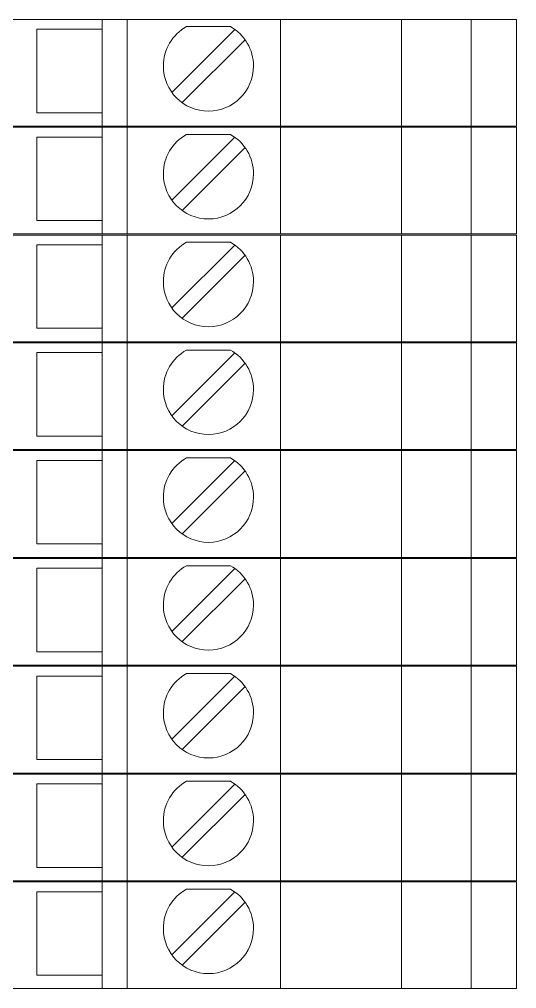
# Model space of a CAD drawing. Header units: millimetres. Extents: x 4962 to 7449, y 754 to 2938.
# Drawn here: x 5346.79 to 5370.79, y 2147.79 to 2194.54 of the extents above; entities that cross this region are included whole.
import ezdxf

# ---------------------------------------------------------------- set-up
doc = ezdxf.new("R2010")
doc.units = ezdxf.units.MM
doc.layers.add('000-PI-ORMAR', color=2, linetype='Continuous')

msp = doc.modelspace()

# ---------------------------------------------------------------- linework, layer by layer
at = {"layer": '000-PI-ORMAR', "color": 0, "linetype": 'ByBlock', "lineweight": 0}
for p, q in [((5342.792, 2194.543), (5350.792, 2194.543)), ((5350.792, 2194.543), (5350.792, 2194.543)), ((5350.792, 2194.543), (5351.992, 2194.543)), ((5350.792, 2194.543), (5350.792, 2189.393)), ((5351.992, 2194.543), (5359.392, 2194.543)), ((5351.992, 2194.543), (5351.992, 2189.393)), ((5359.392, 2194.543), (5361.966, 2194.543)), ((5359.392, 2194.543), (5359.392, 2189.393)), ((5364.474, 2194.543), (5361.966, 2194.543)), ((5362.792, 2194.543), (5362.792, 2194.543)), ((5363.092, 2194.543), (5363.092, 2194.543)), ((5363.992, 2194.543), (5363.992, 2194.543)), ((5364.858, 2194.543), (5364.474, 2194.543)), ((5364.858, 2194.543), (5367, 2194.543)), ((5365.231, 2194.543), (5365.231, 2189.393)), ((5366.542, 2194.543), (5366.542, 2194.543)), ((5367, 2194.543), (5368.592, 2194.543)), ((5368.592, 2194.543), (5368.592, 2194.543)), ((5368.592, 2194.543), (5369.792, 2194.543)), ((5368.592, 2194.543), (5368.592, 2189.393)), ((5369.292, 2194.543), (5369.292, 2194.543)), ((5369.792, 2194.543), (5369.792, 2194.543)), ((5369.792, 2194.543), (5370.109, 2194.543)), ((5370.792, 2194.543), (5370.109, 2194.543)), ((5370.792, 2194.543), (5370.792, 2194.543)), ((5370.792, 2194.543), (5370.792, 2189.393)), ((5347.642, 2190.043), (5347.642, 2194.068)), ((5347.642, 2194.068), (5350.792, 2194.068)), ((5347.642, 2194.068), (5347.642, 2194.068)), ((5350.792, 2194.068), (5350.792, 2194.068)), ((5357.187, 2194.059), (5354.152, 2191.023)), ((5354.858, 2194.193), (5354.858, 2194.193)), ((5356.976, 2194.193), (5354.858, 2194.193)), ((5356.976, 2194.193), (5356.976, 2194.193)), ((5357.187, 2194.059), (5357.187, 2194.059)), ((5351.992, 2193.593), (5351.992, 2190.993)), ((5351.992, 2193.593), (5351.992, 2193.593)), ((5354.647, 2190.528), (5357.682, 2193.564)), ((5357.682, 2193.564), (5357.682, 2193.564)), ((5351.992, 2190.993), (5351.992, 2190.993)), ((5354.152, 2191.023), (5354.152, 2191.023)), ((5354.647, 2190.528), (5354.647, 2190.528)), ((5350.792, 2190.043), (5347.642, 2190.043)), ((5347.642, 2190.043), (5347.642, 2190.043)), ((5350.792, 2190.043), (5350.792, 2190.043)), ((5342.792, 2189.393), (5350.792, 2189.393)), ((5342.792, 2189.343), (5350.792, 2189.343)), ((5350.792, 2189.393), (5351.992, 2189.393)), ((5350.792, 2189.393), (5350.792, 2189.393)), ((5350.792, 2189.343), (5350.792, 2189.343)), ((5350.792, 2189.343), (5351.992, 2189.343)), ((5350.792, 2189.343), (5350.792, 2184.193)), ((5351.992, 2189.393), (5359.392, 2189.393)), ((5351.992, 2189.343), (5359.392, 2189.343)), ((5351.992, 2189.343), (5351.992, 2184.193)), ((5359.392, 2189.393), (5361.966, 2189.393)), ((5359.392, 2189.343), (5361.966, 2189.343)), ((5359.392, 2189.343), (5359.392, 2184.193)), ((5361.966, 2189.393), (5364.474, 2189.393)), ((5364.474, 2189.343), (5361.966, 2189.343)), ((5362.792, 2189.343), (5362.792, 2189.343)), ((5363.092, 2189.393), (5363.092, 2189.393)), ((5363.092, 2189.343), (5363.092, 2189.343)), ((5363.992, 2189.393), (5363.992, 2189.393)), ((5363.992, 2189.343), (5363.992, 2189.343)), ((5364.474, 2189.393), (5364.858, 2189.393)), ((5364.858, 2189.343), (5364.474, 2189.343)), ((5364.858, 2189.393), (5367, 2189.393)), ((5364.858, 2189.343), (5367, 2189.343)), ((5365.231, 2189.343), (5365.231, 2184.193)), ((5366.542, 2189.393), (5366.542, 2189.393)), ((5366.542, 2189.343), (5366.542, 2189.343)), ((5367, 2189.393), (5368.592, 2189.393)), ((5367, 2189.343), (5368.592, 2189.343)), ((5368.592, 2189.393), (5369.792, 2189.393)), ((5368.592, 2189.393), (5368.592, 2189.393)), ((5368.592, 2189.343), (5368.592, 2189.343)), ((5368.592, 2189.343), (5369.792, 2189.343)), ((5368.592, 2189.343), (5368.592, 2184.193)), ((5369.292, 2189.343), (5369.292, 2189.343)), ((5369.792, 2189.393), (5370.109, 2189.393)), ((5369.792, 2189.393), (5369.792, 2189.393)), ((5369.792, 2189.343), (5369.792, 2189.343)), ((5369.792, 2189.343), (5370.109, 2189.343)), ((5370.792, 2189.393), (5370.109, 2189.393)), ((5370.792, 2189.343), (5370.109, 2189.343)), ((5370.792, 2189.393), (5370.792, 2189.393)), ((5370.792, 2189.343), (5370.792, 2189.343)), ((5370.792, 2189.343), (5370.792, 2184.193)), ((5347.642, 2184.843), (5347.642, 2188.868)), ((5347.642, 2188.868), (5350.792, 2188.868)), ((5347.642, 2188.868), (5347.642, 2188.868)), ((5350.792, 2188.868), (5350.792, 2188.868)), ((5357.187, 2188.859), (5354.152, 2185.823)), ((5354.858, 2188.993), (5354.858, 2188.993)), ((5356.976, 2188.993), (5354.858, 2188.993)), ((5356.976, 2188.993), (5356.976, 2188.993)), ((5357.187, 2188.859), (5357.187, 2188.859)), ((5351.992, 2188.393), (5351.992, 2185.793)), ((5351.992, 2188.393), (5351.992, 2188.393)), ((5354.647, 2185.328), (5357.682, 2188.364)), ((5357.682, 2188.364), (5357.682, 2188.364)), ((5351.992, 2185.793), (5351.992, 2185.793)), ((5354.152, 2185.823), (5354.152, 2185.823)), ((5354.647, 2185.328), (5354.647, 2185.328)), ((5350.792, 2184.843), (5347.642, 2184.843)), ((5347.642, 2184.843), (5347.642, 2184.843)), ((5350.792, 2184.843), (5350.792, 2184.843)), ((5342.792, 2184.193), (5350.792, 2184.193)), ((5350.792, 2184.193), (5351.992, 2184.193)), ((5350.792, 2184.193), (5350.792, 2184.193)), ((5351.992, 2184.193), (5359.392, 2184.193)), ((5359.392, 2184.193), (5361.966, 2184.193)), ((5361.966, 2184.193), (5364.474, 2184.193)), ((5363.092, 2184.193), (5363.092, 2184.193)), ((5363.992, 2184.193), (5363.992, 2184.193)), ((5364.474, 2184.193), (5364.858, 2184.193)), ((5364.858, 2184.193), (5367, 2184.193)), ((5366.542, 2184.193), (5366.542, 2184.193)), ((5367, 2184.193), (5368.592, 2184.193)), ((5368.592, 2184.193), (5369.792, 2184.193)), ((5368.592, 2184.193), (5368.592, 2184.193)), ((5369.792, 2184.193), (5370.109, 2184.193)), ((5369.792, 2184.193), (5369.792, 2184.193)), ((5370.792, 2184.193), (5370.109, 2184.193)), ((5370.792, 2184.193), (5370.792, 2184.193)), ((5342.792, 2184.143), (5350.792, 2184.143)), ((5350.792, 2184.143), (5350.792, 2184.143)), ((5350.792, 2184.143), (5351.992, 2184.143)), ((5350.792, 2184.143), (5350.792, 2178.993)), ((5351.992, 2184.143), (5359.392, 2184.143)), ((5351.992, 2184.143), (5351.992, 2178.993)), ((5354.858, 2183.793), (5354.858, 2183.793)), ((5356.976, 2183.793), (5354.858, 2183.793)), ((5356.976, 2183.793), (5356.976, 2183.793)), ((5359.392, 2184.143), (5361.966, 2184.143)), ((5359.392, 2184.143), (5359.392, 2178.993)), ((5364.474, 2184.143), (5361.966, 2184.143)), ((5362.792, 2184.143), (5362.792, 2184.143)), ((5363.092, 2184.143), (5363.092, 2184.143)), ((5363.992, 2184.143), (5363.992, 2184.143)), ((5364.858, 2184.143), (5364.474, 2184.143)), ((5364.858, 2184.143), (5367, 2184.143)), ((5365.231, 2184.143), (5365.231, 2178.993)), ((5366.542, 2184.143), (5366.542, 2184.143)), ((5367, 2184.143), (5368.592, 2184.143)), ((5368.592, 2184.143), (5368.592, 2184.143)), ((5368.592, 2184.143), (5369.792, 2184.143)), ((5368.592, 2184.143), (5368.592, 2178.993)), ((5369.292, 2184.143), (5369.292, 2184.143)), ((5369.792, 2184.143), (5369.792, 2184.143)), ((5369.792, 2184.143), (5370.109, 2184.143)), ((5370.792, 2184.143), (5370.109, 2184.143)), ((5370.792, 2184.143), (5370.792, 2184.143)), ((5370.792, 2184.143), (5370.792, 2178.993)), ((5347.642, 2179.643), (5347.642, 2183.668)), ((5347.642, 2183.668), (5350.792, 2183.668)), ((5347.642, 2183.668), (5347.642, 2183.668)), ((5350.792, 2183.668), (5350.792, 2183.668)), ((5357.187, 2183.659), (5354.152, 2180.623)), ((5357.187, 2183.659), (5357.187, 2183.659)), ((5351.992, 2183.193), (5351.992, 2180.593)), ((5351.992, 2183.193), (5351.992, 2183.193)), ((5354.647, 2180.128), (5357.682, 2183.164)), ((5357.682, 2183.164), (5357.682, 2183.164)), ((5351.992, 2180.593), (5351.992, 2180.593)), ((5354.152, 2180.623), (5354.152, 2180.623)), ((5354.647, 2180.128), (5354.647, 2180.128)), ((5350.792, 2179.643), (5347.642, 2179.643)), ((5347.642, 2179.643), (5347.642, 2179.643)), ((5350.792, 2179.643), (5350.792, 2179.643)), ((5342.792, 2178.993), (5350.792, 2178.993)), ((5342.792, 2178.943), (5350.792, 2178.943)), ((5350.792, 2178.993), (5351.992, 2178.993)), ((5350.792, 2178.993), (5350.792, 2178.993)), ((5350.792, 2178.943), (5350.792, 2178.943)), ((5350.792, 2178.943), (5351.992, 2178.943)), ((5350.792, 2178.943), (5350.792, 2173.793)), ((5351.992, 2178.993), (5359.392, 2178.993)), ((5351.992, 2178.943), (5359.392, 2178.943)), ((5351.992, 2178.943), (5351.992, 2173.793)), ((5354.858, 2178.593), (5354.858, 2178.593)), ((5356.976, 2178.593), (5354.858, 2178.593)), ((5356.976, 2178.593), (5356.976, 2178.593)), ((5359.392, 2178.993), (5361.966, 2178.993)), ((5359.392, 2178.943), (5361.966, 2178.943)), ((5359.392, 2178.943), (5359.392, 2173.793)), ((5361.966, 2178.993), (5364.474, 2178.993)), ((5364.474, 2178.943), (5361.966, 2178.943)), ((5362.792, 2178.943), (5362.792, 2178.943)), ((5363.092, 2178.993), (5363.092, 2178.993)), ((5363.092, 2178.943), (5363.092, 2178.943)), ((5363.992, 2178.993), (5363.992, 2178.993)), ((5363.992, 2178.943), (5363.992, 2178.943)), ((5364.474, 2178.993), (5364.858, 2178.993)), ((5364.858, 2178.943), (5364.474, 2178.943)), ((5364.858, 2178.993), (5367, 2178.993)), ((5364.858, 2178.943), (5367, 2178.943)), ((5365.231, 2178.943), (5365.231, 2173.793)), ((5366.542, 2178.993), (5366.542, 2178.993)), ((5366.542, 2178.943), (5366.542, 2178.943)), ((5367, 2178.993), (5368.592, 2178.993)), ((5367, 2178.943), (5368.592, 2178.943)), ((5368.592, 2178.993), (5369.792, 2178.993)), ((5368.592, 2178.993), (5368.592, 2178.993)), ((5368.592, 2178.943), (5368.592, 2178.943)), ((5368.592, 2178.943), (5369.792, 2178.943)), ((5368.592, 2178.943), (5368.592, 2173.793)), ((5369.292, 2178.943), (5369.292, 2178.943)), ((5369.792, 2178.993), (5370.109, 2178.993)), ((5369.792, 2178.993), (5369.792, 2178.993)), ((5369.792, 2178.943), (5369.792, 2178.943)), ((5369.792, 2178.943), (5370.109, 2178.943)), ((5370.792, 2178.993), (5370.109, 2178.993)), ((5370.792, 2178.943), (5370.109, 2178.943)), ((5370.792, 2178.993), (5370.792, 2178.993)), ((5370.792, 2178.943), (5370.792, 2178.943)), ((5370.792, 2178.943), (5370.792, 2173.793)), ((5347.642, 2174.443), (5347.642, 2178.468)), ((5347.642, 2178.468), (5350.792, 2178.468)), ((5347.642, 2178.468), (5347.642, 2178.468)), ((5350.792, 2178.468), (5350.792, 2178.468)), ((5357.187, 2178.459), (5354.152, 2175.423)), ((5357.187, 2178.459), (5357.187, 2178.459)), ((5351.992, 2177.993), (5351.992, 2175.393)), ((5351.992, 2177.993), (5351.992, 2177.993)), ((5354.647, 2174.928), (5357.682, 2177.964)), ((5357.682, 2177.964), (5357.682, 2177.964)), ((5351.992, 2175.393), (5351.992, 2175.393)), ((5354.152, 2175.423), (5354.152, 2175.423)), ((5354.647, 2174.928), (5354.647, 2174.928)), ((5350.792, 2174.443), (5347.642, 2174.443)), ((5347.642, 2174.443), (5347.642, 2174.443)), ((5350.792, 2174.443), (5350.792, 2174.443)), ((5342.792, 2173.793), (5350.792, 2173.793)), ((5342.792, 2173.743), (5350.792, 2173.743)), ((5350.792, 2173.793), (5351.992, 2173.793)), ((5350.792, 2173.793), (5350.792, 2173.793)), ((5350.792, 2173.743), (5350.792, 2173.743)), ((5350.792, 2173.743), (5351.992, 2173.743)), ((5350.792, 2173.743), (5350.792, 2168.593)), ((5351.992, 2173.793), (5359.392, 2173.793)), ((5351.992, 2173.743), (5359.392, 2173.743)), ((5351.992, 2173.743), (5351.992, 2168.593)), ((5359.392, 2173.793), (5361.966, 2173.793)), ((5359.392, 2173.743), (5361.966, 2173.743)), ((5359.392, 2173.743), (5359.392, 2168.593)), ((5361.966, 2173.793), (5364.474, 2173.793)), ((5364.474, 2173.743), (5361.966, 2173.743)), ((5362.792, 2173.743), (5362.792, 2173.743)), ((5363.092, 2173.793), (5363.092, 2173.793)), ((5363.092, 2173.743), (5363.092, 2173.743)), ((5363.992, 2173.793), (5363.992, 2173.793)), ((5363.992, 2173.743), (5363.992, 2173.743)), ((5364.474, 2173.793), (5364.858, 2173.793)), ((5364.858, 2173.743), (5364.474, 2173.743)), ((5364.858, 2173.793), (5367, 2173.793)), ((5364.858, 2173.743), (5367, 2173.743)), ((5365.231, 2173.743), (5365.231, 2168.593)), ((5366.542, 2173.793), (5366.542, 2173.793)), ((5366.542, 2173.743), (5366.542, 2173.743)), ((5367, 2173.793), (5368.592, 2173.793)), ((5367, 2173.743), (5368.592, 2173.743)), ((5368.592, 2173.793), (5369.792, 2173.793)), ((5368.592, 2173.793), (5368.592, 2173.793)), ((5368.592, 2173.743), (5368.592, 2173.743)), ((5368.592, 2173.743), (5369.792, 2173.743)), ((5368.592, 2173.743), (5368.592, 2168.593)), ((5369.292, 2173.743), (5369.292, 2173.743)), ((5369.792, 2173.793), (5370.109, 2173.793)), ((5369.792, 2173.793), (5369.792, 2173.793)), ((5369.792, 2173.743), (5369.792, 2173.743)), ((5369.792, 2173.743), (5370.109, 2173.743)), ((5370.792, 2173.793), (5370.109, 2173.793)), ((5370.792, 2173.743), (5370.109, 2173.743)), ((5370.792, 2173.793), (5370.792, 2173.793)), ((5370.792, 2173.743), (5370.792, 2173.743)), ((5370.792, 2173.743), (5370.792, 2168.593)), ((5347.642, 2169.243), (5347.642, 2173.268)), ((5347.642, 2173.268), (5350.792, 2173.268)), ((5347.642, 2173.268), (5347.642, 2173.268)), ((5350.792, 2173.268), (5350.792, 2173.268)), ((5357.187, 2173.259), (5354.152, 2170.223)), ((5354.858, 2173.393), (5354.858, 2173.393)), ((5356.976, 2173.393), (5354.858, 2173.393)), ((5356.976, 2173.393), (5356.976, 2173.393)), ((5357.187, 2173.259), (5357.187, 2173.259)), ((5351.992, 2172.793), (5351.992, 2170.193)), ((5351.992, 2172.793), (5351.992, 2172.793)), ((5354.647, 2169.728), (5357.682, 2172.764)), ((5357.682, 2172.764), (5357.682, 2172.764)), ((5351.992, 2170.193), (5351.992, 2170.193)), ((5354.152, 2170.223), (5354.152, 2170.223)), ((5354.647, 2169.728), (5354.647, 2169.728)), ((5350.792, 2169.243), (5347.642, 2169.243)), ((5347.642, 2169.243), (5347.642, 2169.243)), ((5350.792, 2169.243), (5350.792, 2169.243)), ((5342.792, 2168.593), (5350.792, 2168.593)), ((5342.792, 2168.543), (5350.792, 2168.543)), ((5350.792, 2168.593), (5351.992, 2168.593)), ((5350.792, 2168.593), (5350.792, 2168.593)), ((5350.792, 2168.543), (5350.792, 2168.543)), ((5350.792, 2168.543), (5351.992, 2168.543)), ((5350.792, 2168.543), (5350.792, 2163.393)), ((5351.992, 2168.593), (5359.392, 2168.593)), ((5351.992, 2168.543), (5359.392, 2168.543)), ((5351.992, 2168.543), (5351.992, 2163.393)), ((5359.392, 2168.593), (5361.966, 2168.593)), ((5359.392, 2168.543), (5361.966, 2168.543)), ((5359.392, 2168.543), (5359.392, 2163.393)), ((5361.966, 2168.593), (5364.474, 2168.593)), ((5364.474, 2168.543), (5361.966, 2168.543)), ((5362.792, 2168.543), (5362.792, 2168.543)), ((5363.092, 2168.593), (5363.092, 2168.593)), ((5363.092, 2168.543), (5363.092, 2168.543)), ((5363.992, 2168.593), (5363.992, 2168.593)), ((5363.992, 2168.543), (5363.992, 2168.543)), ((5364.474, 2168.593), (5364.858, 2168.593)), ((5364.858, 2168.543), (5364.474, 2168.543)), ((5364.858, 2168.593), (5367, 2168.593)), ((5364.858, 2168.543), (5367, 2168.543)), ((5365.231, 2168.543), (5365.231, 2163.393)), ((5366.542, 2168.593), (5366.542, 2168.593)), ((5366.542, 2168.543), (5366.542, 2168.543)), ((5367, 2168.593), (5368.592, 2168.593)), ((5367, 2168.543), (5368.592, 2168.543)), ((5368.592, 2168.593), (5369.792, 2168.593)), ((5368.592, 2168.593), (5368.592, 2168.593)), ((5368.592, 2168.543), (5368.592, 2168.543)), ((5368.592, 2168.543), (5369.792, 2168.543)), ((5368.592, 2168.543), (5368.592, 2163.393)), ((5369.292, 2168.543), (5369.292, 2168.543)), ((5369.792, 2168.593), (5370.109, 2168.593)), ((5369.792, 2168.593), (5369.792, 2168.593)), ((5369.792, 2168.543), (5369.792, 2168.543)), ((5369.792, 2168.543), (5370.109, 2168.543)), ((5370.792, 2168.593), (5370.109, 2168.593)), ((5370.792, 2168.543), (5370.109, 2168.543)), ((5370.792, 2168.593), (5370.792, 2168.593)), ((5370.792, 2168.543), (5370.792, 2168.543)), ((5370.792, 2168.543), (5370.792, 2163.393)), ((5347.642, 2164.043), (5347.642, 2168.068)), ((5347.642, 2168.068), (5350.792, 2168.068)), ((5347.642, 2168.068), (5347.642, 2168.068)), ((5350.792, 2168.068), (5350.792, 2168.068)), ((5357.187, 2168.059), (5354.152, 2165.023)), ((5354.858, 2168.193), (5354.858, 2168.193)), ((5356.976, 2168.193), (5354.858, 2168.193)), ((5356.976, 2168.193), (5356.976, 2168.193)), ((5357.187, 2168.059), (5357.187, 2168.059)), ((5351.992, 2167.593), (5351.992, 2164.993)), ((5351.992, 2167.593), (5351.992, 2167.593)), ((5354.647, 2164.528), (5357.682, 2167.564)), ((5357.682, 2167.564), (5357.682, 2167.564)), ((5351.992, 2164.993), (5351.992, 2164.993)), ((5354.152, 2165.023), (5354.152, 2165.023)), ((5354.647, 2164.528), (5354.647, 2164.528)), ((5350.792, 2164.043), (5347.642, 2164.043)), ((5347.642, 2164.043), (5347.642, 2164.043)), ((5350.792, 2164.043), (5350.792, 2164.043)), ((5342.792, 2163.393), (5350.792, 2163.393)), ((5342.792, 2163.343), (5350.792, 2163.343)), ((5350.792, 2163.393), (5351.992, 2163.393)), ((5350.792, 2163.393), (5350.792, 2163.393)), ((5350.792, 2163.343), (5350.792, 2163.343)), ((5350.792, 2163.343), (5351.992, 2163.343)), ((5350.792, 2163.343), (5350.792, 2158.193)), ((5351.992, 2163.393), (5359.392, 2163.393)), ((5351.992, 2163.343), (5359.392, 2163.343)), ((5351.992, 2163.343), (5351.992, 2158.193)), ((5359.392, 2163.393), (5361.966, 2163.393)), ((5359.392, 2163.343), (5361.966, 2163.343)), ((5359.392, 2163.343), (5359.392, 2158.193)), ((5361.966, 2163.393), (5364.474, 2163.393)), ((5364.474, 2163.343), (5361.966, 2163.343)), ((5362.792, 2163.343), (5362.792, 2163.343)), ((5363.092, 2163.393), (5363.092, 2163.393)), ((5363.092, 2163.343), (5363.092, 2163.343)), ((5363.992, 2163.393), (5363.992, 2163.393)), ((5363.992, 2163.343), (5363.992, 2163.343)), ((5364.474, 2163.393), (5364.858, 2163.393)), ((5364.858, 2163.343), (5364.474, 2163.343)), ((5364.858, 2163.393), (5367, 2163.393)), ((5364.858, 2163.343), (5367, 2163.343)), ((5365.231, 2163.343), (5365.231, 2158.193)), ((5366.542, 2163.393), (5366.542, 2163.393)), ((5366.542, 2163.343), (5366.542, 2163.343)), ((5367, 2163.393), (5368.592, 2163.393)), ((5367, 2163.343), (5368.592, 2163.343)), ((5368.592, 2163.393), (5369.792, 2163.393)), ((5368.592, 2163.393), (5368.592, 2163.393)), ((5368.592, 2163.343), (5368.592, 2163.343)), ((5368.592, 2163.343), (5369.792, 2163.343)), ((5368.592, 2163.343), (5368.592, 2158.193)), ((5369.292, 2163.343), (5369.292, 2163.343)), ((5369.792, 2163.393), (5370.109, 2163.393)), ((5369.792, 2163.393), (5369.792, 2163.393)), ((5369.792, 2163.343), (5369.792, 2163.343)), ((5369.792, 2163.343), (5370.109, 2163.343)), ((5370.792, 2163.393), (5370.109, 2163.393)), ((5370.792, 2163.343), (5370.109, 2163.343)), ((5370.792, 2163.393), (5370.792, 2163.393)), ((5370.792, 2163.343), (5370.792, 2163.343)), ((5370.792, 2163.343), (5370.792, 2158.193)), ((5347.642, 2158.843), (5347.642, 2162.868)), ((5347.642, 2162.868), (5350.792, 2162.868)), ((5347.642, 2162.868), (5347.642, 2162.868)), ((5350.792, 2162.868), (5350.792, 2162.868)), ((5357.187, 2162.859), (5354.152, 2159.823)), ((5354.858, 2162.993), (5354.858, 2162.993)), ((5356.976, 2162.993), (5354.858, 2162.993)), ((5356.976, 2162.993), (5356.976, 2162.993)), ((5357.187, 2162.859), (5357.187, 2162.859)), ((5351.992, 2162.393), (5351.992, 2159.793)), ((5351.992, 2162.393), (5351.992, 2162.393)), ((5354.647, 2159.328), (5357.682, 2162.364)), ((5357.682, 2162.364), (5357.682, 2162.364)), ((5351.992, 2159.793), (5351.992, 2159.793)), ((5354.152, 2159.823), (5354.152, 2159.823)), ((5354.647, 2159.328), (5354.647, 2159.328)), ((5350.792, 2158.843), (5347.642, 2158.843)), ((5347.642, 2158.843), (5347.642, 2158.843)), ((5350.792, 2158.843), (5350.792, 2158.843)), ((5342.792, 2158.193), (5350.792, 2158.193)), ((5342.792, 2158.143), (5350.792, 2158.143)), ((5350.792, 2158.193), (5351.992, 2158.193)), ((5350.792, 2158.193), (5350.792, 2158.193)), ((5350.792, 2158.143), (5350.792, 2158.143)), ((5350.792, 2158.143), (5351.992, 2158.143)), ((5350.792, 2158.143), (5350.792, 2152.993)), ((5351.992, 2158.193), (5359.392, 2158.193)), ((5351.992, 2158.143), (5359.392, 2158.143)), ((5351.992, 2158.143), (5351.992, 2152.993)), ((5359.392, 2158.193), (5361.966, 2158.193)), ((5359.392, 2158.143), (5361.966, 2158.143)), ((5359.392, 2158.143), (5359.392, 2152.993)), ((5361.966, 2158.193), (5364.474, 2158.193)), ((5364.474, 2158.143), (5361.966, 2158.143)), ((5362.792, 2158.143), (5362.792, 2158.143)), ((5363.092, 2158.193), (5363.092, 2158.193)), ((5363.092, 2158.143), (5363.092, 2158.143)), ((5363.992, 2158.193), (5363.992, 2158.193)), ((5363.992, 2158.143), (5363.992, 2158.143)), ((5364.474, 2158.193), (5364.858, 2158.193)), ((5364.858, 2158.143), (5364.474, 2158.143)), ((5364.858, 2158.193), (5367, 2158.193)), ((5364.858, 2158.143), (5367, 2158.143)), ((5365.231, 2158.143), (5365.231, 2152.993)), ((5366.542, 2158.193), (5366.542, 2158.193)), ((5366.542, 2158.143), (5366.542, 2158.143)), ((5367, 2158.193), (5368.592, 2158.193)), ((5367, 2158.143), (5368.592, 2158.143)), ((5368.592, 2158.193), (5369.792, 2158.193)), ((5368.592, 2158.193), (5368.592, 2158.193)), ((5368.592, 2158.143), (5368.592, 2158.143)), ((5368.592, 2158.143), (5369.792, 2158.143)), ((5368.592, 2158.143), (5368.592, 2152.993)), ((5369.292, 2158.143), (5369.292, 2158.143)), ((5369.792, 2158.193), (5370.109, 2158.193)), ((5369.792, 2158.193), (5369.792, 2158.193)), ((5369.792, 2158.143), (5369.792, 2158.143)), ((5369.792, 2158.143), (5370.109, 2158.143)), ((5370.792, 2158.193), (5370.109, 2158.193)), ((5370.792, 2158.143), (5370.109, 2158.143)), ((5370.792, 2158.193), (5370.792, 2158.193)), ((5370.792, 2158.143), (5370.792, 2158.143)), ((5370.792, 2158.143), (5370.792, 2152.993)), ((5347.642, 2153.643), (5347.642, 2157.668)), ((5347.642, 2157.668), (5350.792, 2157.668)), ((5347.642, 2157.668), (5347.642, 2157.668)), ((5350.792, 2157.668), (5350.792, 2157.668)), ((5357.187, 2157.659), (5354.152, 2154.623)), ((5354.858, 2157.793), (5354.858, 2157.793)), ((5356.976, 2157.793), (5354.858, 2157.793)), ((5356.976, 2157.793), (5356.976, 2157.793)), ((5357.187, 2157.659), (5357.187, 2157.659)), ((5351.992, 2157.193), (5351.992, 2154.593)), ((5351.992, 2157.193), (5351.992, 2157.193)), ((5354.647, 2154.128), (5357.682, 2157.164)), ((5357.682, 2157.164), (5357.682, 2157.164)), ((5351.992, 2154.593), (5351.992, 2154.593)), ((5354.152, 2154.623), (5354.152, 2154.623)), ((5354.647, 2154.128), (5354.647, 2154.128)), ((5350.792, 2153.643), (5347.642, 2153.643)), ((5347.642, 2153.643), (5347.642, 2153.643)), ((5350.792, 2153.643), (5350.792, 2153.643)), ((5342.792, 2152.993), (5350.792, 2152.993)), ((5342.792, 2152.943), (5350.792, 2152.943)), ((5350.792, 2152.993), (5351.992, 2152.993)), ((5350.792, 2152.993), (5350.792, 2152.993)), ((5350.792, 2152.943), (5350.792, 2152.943)), ((5350.792, 2152.943), (5351.992, 2152.943)), ((5350.792, 2152.943), (5350.792, 2147.793)), ((5351.992, 2152.993), (5359.392, 2152.993)), ((5351.992, 2152.943), (5359.392, 2152.943)), ((5351.992, 2152.943), (5351.992, 2147.793)), ((5359.392, 2152.993), (5361.966, 2152.993)), ((5359.392, 2152.943), (5361.966, 2152.943)), ((5359.392, 2152.943), (5359.392, 2147.793)), ((5361.966, 2152.993), (5364.474, 2152.993)), ((5364.474, 2152.943), (5361.966, 2152.943)), ((5362.792, 2152.943), (5362.792, 2152.943)), ((5363.092, 2152.993), (5363.092, 2152.993)), ((5363.092, 2152.943), (5363.092, 2152.943)), ((5363.992, 2152.993), (5363.992, 2152.993)), ((5363.992, 2152.943), (5363.992, 2152.943)), ((5364.474, 2152.993), (5364.858, 2152.993)), ((5364.858, 2152.943), (5364.474, 2152.943)), ((5364.858, 2152.993), (5367, 2152.993)), ((5364.858, 2152.943), (5367, 2152.943)), ((5365.231, 2152.943), (5365.231, 2147.793)), ((5366.542, 2152.993), (5366.542, 2152.993)), ((5366.542, 2152.943), (5366.542, 2152.943)), ((5367, 2152.993), (5368.592, 2152.993)), ((5367, 2152.943), (5368.592, 2152.943)), ((5368.592, 2152.993), (5369.792, 2152.993)), ((5368.592, 2152.993), (5368.592, 2152.993)), ((5368.592, 2152.943), (5368.592, 2152.943)), ((5368.592, 2152.943), (5369.792, 2152.943)), ((5368.592, 2152.943), (5368.592, 2147.793)), ((5369.292, 2152.943), (5369.292, 2152.943)), ((5369.792, 2152.993), (5370.109, 2152.993)), ((5369.792, 2152.993), (5369.792, 2152.993)), ((5369.792, 2152.943), (5369.792, 2152.943)), ((5369.792, 2152.943), (5370.109, 2152.943)), ((5370.792, 2152.993), (5370.109, 2152.993)), ((5370.792, 2152.943), (5370.109, 2152.943)), ((5370.792, 2152.993), (5370.792, 2152.993)), ((5370.792, 2152.943), (5370.792, 2152.943)), ((5370.792, 2152.943), (5370.792, 2147.793)), ((5347.642, 2148.443), (5347.642, 2152.468)), ((5347.642, 2152.468), (5350.792, 2152.468)), ((5347.642, 2152.468), (5347.642, 2152.468)), ((5350.792, 2152.468), (5350.792, 2152.468)), ((5357.187, 2152.459), (5354.152, 2149.423)), ((5354.858, 2152.593), (5354.858, 2152.593)), ((5356.976, 2152.593), (5354.858, 2152.593)), ((5356.976, 2152.593), (5356.976, 2152.593)), ((5357.187, 2152.459), (5357.187, 2152.459)), ((5351.992, 2151.993), (5351.992, 2149.393)), ((5351.992, 2151.993), (5351.992, 2151.993)), ((5354.647, 2148.928), (5357.682, 2151.964)), ((5357.682, 2151.964), (5357.682, 2151.964)), ((5351.992, 2149.393), (5351.992, 2149.393)), ((5354.152, 2149.423), (5354.152, 2149.423)), ((5354.647, 2148.928), (5354.647, 2148.928)), ((5350.792, 2148.443), (5347.642, 2148.443)), ((5347.642, 2148.443), (5347.642, 2148.443)), ((5350.792, 2148.443), (5350.792, 2148.443)), ((5342.792, 2147.793), (5350.792, 2147.793)), ((5350.792, 2147.793), (5351.992, 2147.793)), ((5350.792, 2147.793), (5350.792, 2147.793)), ((5351.992, 2147.793), (5359.392, 2147.793)), ((5359.392, 2147.793), (5361.966, 2147.793)), ((5361.966, 2147.793), (5364.474, 2147.793)), ((5363.092, 2147.793), (5363.092, 2147.793)), ((5363.992, 2147.793), (5363.992, 2147.793)), ((5364.474, 2147.793), (5364.858, 2147.793)), ((5364.858, 2147.793), (5367, 2147.793)), ((5366.542, 2147.793), (5366.542, 2147.793)), ((5367, 2147.793), (5368.592, 2147.793)), ((5368.592, 2147.793), (5369.792, 2147.793)), ((5368.592, 2147.793), (5368.592, 2147.793)), ((5369.792, 2147.793), (5370.109, 2147.793)), ((5369.792, 2147.793), (5369.792, 2147.793)), ((5370.792, 2147.793), (5370.109, 2147.793)), ((5370.792, 2147.793), (5370.792, 2147.793))]:
    msp.add_line(p, q, dxfattribs=at)
for centre, start, end in [((5355.917, 2192.293), 119.1246, 180), ((5355.917, 2192.293), 0, 60.8754), ((5355.917, 2192.293), 180, 0), ((5355.917, 2187.093), 119.1246, 180), ((5355.917, 2187.093), 0, 60.8754), ((5355.917, 2187.093), 180, 0), ((5355.917, 2181.893), 119.1246, 180), ((5355.917, 2181.893), 0, 60.8754), ((5355.917, 2181.893), 180, 0), ((5355.917, 2176.693), 119.1246, 180), ((5355.917, 2176.693), 0, 60.8754), ((5355.917, 2176.693), 180, 0), ((5355.917, 2171.493), 119.1246, 180), ((5355.917, 2171.493), 0, 60.8754), ((5355.917, 2171.493), 180, 0), ((5355.917, 2166.293), 119.1246, 180), ((5355.917, 2166.293), 0, 60.8754), ((5355.917, 2166.293), 180, 0), ((5355.917, 2161.093), 119.1246, 180), ((5355.917, 2161.093), 0, 60.8754), ((5355.917, 2161.093), 180, 0), ((5355.917, 2155.893), 119.1246, 180), ((5355.917, 2155.893), 0, 60.8754), ((5355.917, 2155.893), 180, 0), ((5355.917, 2150.693), 119.1246, 180), ((5355.917, 2150.693), 0, 60.8754), ((5355.917, 2150.693), 180, 0)]:
    msp.add_arc(centre, 2.175, start, end, dxfattribs=at)

doc.saveas('drawing.dxf')
